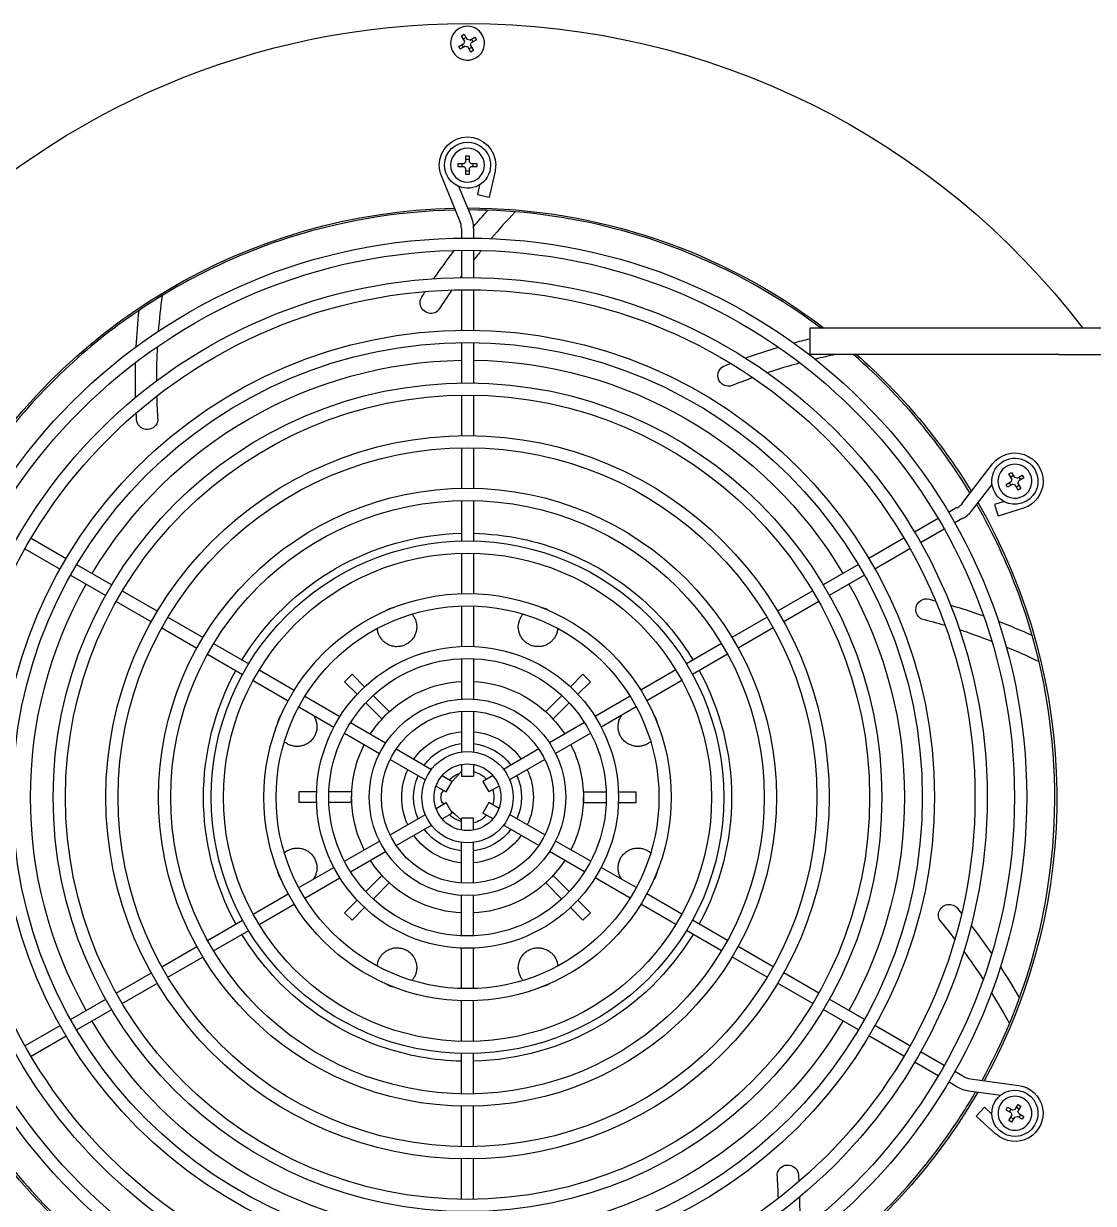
# Model space of a CAD drawing. Extents: x 0 to 216, y -5 to 280.
# Drawn here: x 108.84 to 119, y 202.46 to 213.66 of the extents above; entities that cross this region are included whole.
import ezdxf

# ---------------------------------------------------------------- set-up
doc = ezdxf.new("R2010")
doc.units = 0
doc.header["$LTSCALE"] = 10
doc.header["$MEASUREMENT"] = 0
doc.layers.add('CADdetails-9-EXTRAFINE', color=9, linetype='CONTINUOUS')

msp = doc.modelspace()

# ---------------------------------------------------------------- linework, layer by layer
at = {"layer": 'CADdetails-9-EXTRAFINE', "linetype": 'Continuous', "extrusion": (-1, 6.12323e-17, 0)}
for p, q in [((112.971, 213.442), (113.019, 213.47)), ((112.998, 213.542), (113.024, 213.557)), ((113.026, 213.494), (112.998, 213.542)), ((113.001, 213.459), (113.016, 213.433)), ((113.041, 213.527), (113.015, 213.512)), ((113.026, 213.494), (113.019, 213.47)), ((113.024, 213.557), (113.052, 213.509)), ((113.076, 213.502), (113.052, 213.509)), ((113.076, 213.502), (113.124, 213.53)), ((113.084, 213.452), (113.091, 213.476)), ((113.139, 213.504), (113.091, 213.476)), ((113.109, 213.487), (113.094, 213.513)), ((113.124, 213.53), (113.139, 213.504)), ((112.986, 213.416), (112.971, 213.442)), ((113.034, 213.444), (112.986, 213.416)), ((113.034, 213.444), (113.058, 213.437)), ((113.086, 213.389), (113.058, 213.437)), ((113.069, 213.419), (113.095, 213.434)), ((113.084, 213.452), (113.112, 213.404)), ((113.112, 213.404), (113.086, 213.389)), ((113.04, 212.348), (113.022, 212.33)), ((113.04, 212.348), (113.04, 212.403)), ((113.04, 212.403), (113.07, 212.403)), ((113.07, 212.368), (113.04, 212.368)), ((113.07, 212.403), (113.07, 212.348)), ((113.088, 212.33), (113.07, 212.348)), ((112.967, 212.3), (112.967, 212.33)), ((112.967, 212.33), (113.022, 212.33)), ((113.022, 212.3), (112.967, 212.3)), ((113.001, 212.33), (113.001, 212.3)), ((113.022, 212.3), (113.04, 212.282)), ((113.04, 212.227), (113.04, 212.282)), ((113.04, 212.262), (113.07, 212.262)), ((113.07, 212.227), (113.04, 212.227)), ((113.07, 212.282), (113.088, 212.3)), ((113.07, 212.282), (113.07, 212.227)), ((113.088, 212.33), (113.143, 212.33)), ((113.143, 212.3), (113.088, 212.3)), ((113.108, 212.3), (113.108, 212.33)), ((113.143, 212.33), (113.143, 212.3)), ((113.316, 212.258), (113.262, 212.01)), ((112.983, 211.786), (112.807, 212.213)), ((113.17, 212.129), (113.15, 212.035)), ((113.089, 211.83), (112.974, 212.112)), ((113.15, 212.035), (113.262, 212.01)), ((112.997, 211.713), (112.997, 211.622)), ((113.112, 211.713), (113.112, 211.622)), ((112.997, 211.507), (112.997, 211.247)), ((113.112, 211.507), (113.112, 211.247)), ((112.997, 211.132), (112.997, 210.747)), ((113.112, 211.132), (113.112, 210.747)), ((118.671, 210.767), (116.305, 210.767)), ((116.305, 210.767), (116.305, 210.517)), ((119.113, 210.767), (118.671, 210.767)), ((112.997, 210.632), (112.997, 210.247)), ((113.112, 210.632), (113.112, 210.247)), ((118.671, 210.517), (116.305, 210.517)), ((118.671, 210.517), (119.113, 210.517)), ((112.997, 210.132), (112.997, 209.747)), ((113.112, 210.132), (113.112, 209.747)), ((112.997, 209.632), (112.997, 209.247)), ((113.112, 209.632), (113.112, 209.247)), ((117.757, 209.113), (118.039, 209.479)), ((118.194, 209.384), (118.22, 209.399)), ((118.222, 209.336), (118.194, 209.384)), ((118.237, 209.369), (118.211, 209.354)), ((118.222, 209.336), (118.215, 209.312)), ((118.22, 209.399), (118.248, 209.351)), ((118.272, 209.344), (118.248, 209.351)), ((118.272, 209.344), (118.32, 209.372)), ((118.28, 209.294), (118.287, 209.318)), ((118.335, 209.346), (118.287, 209.318)), ((118.305, 209.329), (118.29, 209.355)), ((118.32, 209.372), (118.335, 209.346)), ((117.848, 209.043), (118.034, 209.284)), ((118.167, 209.284), (118.215, 209.312)), ((118.182, 209.258), (118.167, 209.284)), ((118.23, 209.286), (118.182, 209.258)), ((118.197, 209.301), (118.212, 209.275)), ((118.23, 209.286), (118.254, 209.279)), ((118.282, 209.231), (118.254, 209.279)), ((118.265, 209.261), (118.291, 209.276)), ((118.28, 209.294), (118.308, 209.246)), ((118.308, 209.246), (118.282, 209.231)), ((112.997, 209.132), (112.997, 208.747)), ((113.112, 209.132), (113.112, 208.747)), ((118.148, 209.122), (118.056, 209.093)), ((118.056, 209.093), (118.091, 208.983)), ((117.701, 209.064), (117.622, 209.018)), ((118.332, 209.06), (118.091, 208.983)), ((117.523, 208.961), (117.298, 208.831)), ((117.758, 208.964), (117.68, 208.919)), ((108.912, 208.773), (109.245, 208.581)), ((117.198, 208.773), (116.865, 208.581)), ((117.58, 208.861), (117.355, 208.731)), ((108.854, 208.674), (109.188, 208.481)), ((117.255, 208.674), (116.922, 208.481)), ((112.997, 208.632), (112.997, 208.247)), ((113.112, 208.632), (113.112, 208.247)), ((109.287, 208.424), (109.621, 208.231)), ((109.345, 208.523), (109.678, 208.331)), ((116.765, 208.523), (116.431, 208.331)), ((116.822, 208.424), (116.489, 208.231)), ((109.778, 208.273), (110.111, 208.081)), ((116.332, 208.273), (115.998, 208.081)), ((109.72, 208.174), (110.054, 207.981)), ((112.997, 208.132), (112.997, 207.746)), ((113.112, 208.132), (113.112, 207.746)), ((116.389, 208.174), (116.056, 207.981)), ((110.211, 208.023), (110.545, 207.831)), ((115.899, 208.023), (115.565, 207.831)), ((110.154, 207.924), (110.487, 207.731)), ((115.956, 207.924), (115.623, 207.731)), ((110.644, 207.773), (110.978, 207.581)), ((115.466, 207.773), (115.132, 207.581)), ((110.587, 207.674), (110.92, 207.481)), ((115.523, 207.674), (115.19, 207.481)), ((111.077, 207.523), (111.411, 207.331)), ((112.997, 207.631), (112.997, 207.246)), ((113.112, 207.631), (113.112, 207.246)), ((115.033, 207.523), (114.699, 207.331)), ((111.02, 207.424), (111.353, 207.231)), ((111.959, 207.482), (111.888, 207.411)), ((112.007, 207.292), (111.888, 207.411)), ((112.078, 207.363), (111.959, 207.482)), ((114.151, 207.482), (114.032, 207.363)), ((114.103, 207.292), (114.222, 207.411)), ((114.151, 207.482), (114.222, 207.411)), ((115.09, 207.424), (114.757, 207.231)), ((111.51, 207.273), (111.844, 207.081)), ((112.242, 207.058), (112.089, 207.211)), ((112.312, 207.128), (112.159, 207.281)), ((113.951, 207.281), (113.797, 207.128)), ((113.868, 207.058), (114.021, 207.211)), ((114.599, 207.273), (114.266, 207.081)), ((111.453, 207.174), (111.787, 206.981)), ((112.242, 207.058), (112.277, 207.093)), ((112.312, 207.128), (112.277, 207.093)), ((112.997, 207.131), (112.997, 206.744)), ((113.112, 207.131), (113.112, 206.744)), ((113.833, 207.093), (113.797, 207.128)), ((113.868, 207.058), (113.833, 207.093)), ((114.657, 207.174), (114.323, 206.981)), ((111.944, 207.023), (112.278, 206.83)), ((114.166, 207.023), (113.832, 206.83)), ((111.886, 206.923), (112.22, 206.731)), ((114.224, 206.923), (113.89, 206.731)), ((112.377, 206.773), (112.712, 206.579)), ((113.732, 206.773), (113.397, 206.579)), ((112.32, 206.673), (112.655, 206.48)), ((112.997, 206.627), (112.997, 206.515)), ((113.112, 206.627), (113.112, 206.515)), ((113.79, 206.673), (113.455, 206.48)), ((112.813, 206.521), (112.91, 206.465)), ((112.91, 206.465), (112.988, 206.551)), ((112.997, 206.515), (113.112, 206.515)), ((113.297, 206.521), (113.199, 206.465)), ((112.756, 206.421), (112.853, 206.365)), ((112.853, 206.365), (112.91, 206.465)), ((113.199, 206.465), (113.257, 206.365)), ((113.354, 206.421), (113.257, 206.365)), ((111.623, 206.365), (111.455, 206.365)), ((111.455, 206.365), (111.455, 206.265)), ((111.955, 206.365), (111.738, 206.365)), ((111.955, 206.365), (111.955, 206.315)), ((111.955, 206.265), (111.955, 206.315)), ((112.814, 206.36), (112.831, 206.378)), ((114.155, 206.365), (114.371, 206.365)), ((114.155, 206.365), (114.155, 206.315)), ((114.155, 206.265), (114.155, 206.315)), ((114.487, 206.365), (114.655, 206.365)), ((114.655, 206.265), (114.655, 206.365)), ((111.623, 206.265), (111.455, 206.265)), ((111.955, 206.265), (111.738, 206.265)), ((112.756, 206.209), (112.853, 206.265)), ((112.829, 206.251), (112.817, 206.262)), ((112.91, 206.165), (112.853, 206.265)), ((112.997, 206.097), (112.897, 206.188)), ((113.257, 206.265), (113.199, 206.165)), ((113.354, 206.209), (113.257, 206.265)), ((114.155, 206.265), (114.371, 206.265)), ((114.487, 206.265), (114.655, 206.265)), ((112.32, 205.957), (112.655, 206.151)), ((112.813, 206.109), (112.91, 206.165)), ((113.112, 206.115), (112.997, 206.115)), ((112.997, 206.003), (112.997, 206.115)), ((113.112, 206.003), (113.112, 206.115)), ((113.297, 206.109), (113.199, 206.165)), ((113.79, 205.957), (113.455, 206.151)), ((112.377, 205.858), (112.712, 206.051)), ((113.732, 205.858), (113.397, 206.051)), ((111.886, 205.707), (112.22, 205.899)), ((112.997, 205.5), (112.997, 205.886)), ((113.112, 205.5), (113.112, 205.886)), ((114.224, 205.707), (113.89, 205.899)), ((111.944, 205.607), (112.278, 205.8)), ((114.166, 205.607), (113.832, 205.8)), ((111.453, 205.457), (111.787, 205.649)), ((114.657, 205.457), (114.323, 205.649)), ((111.51, 205.357), (111.844, 205.55)), ((112.242, 205.573), (112.089, 205.419)), ((112.242, 205.573), (112.277, 205.537)), ((112.312, 205.502), (112.277, 205.537)), ((113.797, 205.502), (113.833, 205.537)), ((113.833, 205.537), (113.868, 205.573)), ((114.021, 205.419), (113.868, 205.573)), ((114.599, 205.357), (114.266, 205.55)), ((111.02, 205.206), (111.353, 205.399)), ((112.312, 205.502), (112.159, 205.349)), ((113.797, 205.502), (113.951, 205.349)), ((115.09, 205.206), (114.757, 205.399)), ((111.077, 205.107), (111.411, 205.299)), ((112.007, 205.338), (111.888, 205.219)), ((112.997, 204.999), (112.997, 205.384)), ((113.112, 204.999), (113.112, 205.384)), ((114.222, 205.219), (114.103, 205.338)), ((115.033, 205.107), (114.699, 205.299)), ((111.888, 205.219), (111.959, 205.148)), ((112.078, 205.267), (111.959, 205.148)), ((114.032, 205.267), (114.151, 205.148)), ((114.222, 205.219), (114.151, 205.148)), ((110.587, 204.956), (110.92, 205.149)), ((115.523, 204.956), (115.19, 205.149)), ((110.644, 204.857), (110.978, 205.049)), ((115.466, 204.857), (115.132, 205.049)), ((110.154, 204.706), (110.487, 204.899)), ((112.997, 204.498), (112.997, 204.884)), ((113.112, 204.498), (113.112, 204.884)), ((115.956, 204.706), (115.623, 204.899)), ((110.211, 204.607), (110.545, 204.799)), ((115.899, 204.607), (115.565, 204.799)), ((109.72, 204.456), (110.054, 204.649)), ((116.389, 204.456), (116.056, 204.649)), ((109.778, 204.357), (110.111, 204.549)), ((116.332, 204.357), (115.998, 204.549)), ((109.287, 204.206), (109.621, 204.399)), ((116.822, 204.206), (116.489, 204.399)), ((109.345, 204.107), (109.678, 204.299)), ((112.997, 203.998), (112.997, 204.383)), ((113.112, 203.998), (113.112, 204.383)), ((116.765, 204.107), (116.431, 204.299)), ((108.854, 203.956), (109.188, 204.149)), ((117.255, 203.956), (116.922, 204.149)), ((108.912, 203.857), (109.245, 204.049)), ((117.198, 203.857), (116.865, 204.049)), ((112.997, 203.498), (112.997, 203.883)), ((113.112, 203.498), (113.112, 203.883)), ((117.58, 203.769), (117.355, 203.899)), ((117.523, 203.669), (117.298, 203.799)), ((117.701, 203.566), (117.622, 203.612)), ((117.758, 203.666), (117.68, 203.711)), ((117.829, 203.642), (118.287, 203.58)), ((117.814, 203.528), (118.116, 203.487)), ((112.997, 202.998), (112.997, 203.383)), ((113.112, 202.998), (113.112, 203.383)), ((118.254, 203.351), (118.282, 203.399)), ((118.308, 203.384), (118.28, 203.336)), ((118.282, 203.399), (118.308, 203.384)), ((117.961, 203.373), (117.883, 203.288)), ((118.071, 203.117), (117.883, 203.288)), ((118.032, 203.308), (117.961, 203.373)), ((118.167, 203.346), (118.182, 203.372)), ((118.215, 203.318), (118.167, 203.346)), ((118.182, 203.372), (118.23, 203.344)), ((118.194, 203.246), (118.222, 203.294)), ((118.212, 203.355), (118.197, 203.329)), ((118.211, 203.276), (118.237, 203.261)), ((118.215, 203.318), (118.222, 203.294)), ((118.248, 203.279), (118.22, 203.231)), ((118.254, 203.351), (118.23, 203.344)), ((118.248, 203.279), (118.272, 203.286)), ((118.291, 203.354), (118.265, 203.369)), ((118.32, 203.258), (118.272, 203.286)), ((118.287, 203.312), (118.28, 203.336)), ((118.287, 203.312), (118.335, 203.284)), ((118.29, 203.275), (118.305, 203.301)), ((118.335, 203.284), (118.32, 203.258)), ((118.22, 203.231), (118.194, 203.246)), ((112.997, 202.498), (112.997, 202.883)), ((113.112, 202.498), (113.112, 202.883))]:
    msp.add_line(p, q, dxfattribs=at)
at = {"layer": 'CADdetails-9-EXTRAFINE', "linetype": 'Continuous', "extrusion": (0, 0, -1)}
for centre, radius, start, end in [((-113.055, 206.315), 7.344, 270, 90), ((-113.055, 206.315), 7.344, 90, 142.6812), ((-113.055, 212.315), 0.268, 0, 180), ((-113.055, 212.315), 0.219, 271.399, 91.399), ((-113.055, 212.315), 0.219, 91.399, 271.399), ((-113.055, 212.315), 0.268, 337.6746, 360), ((-113.055, 212.315), 0.267, 180, 192.2858), ((-113.055, 206.315), 5.594, 30.0202, 88.7523), ((-113.055, 206.315), 5.594, 90.0202, 127.2583), ((-117.764, 207.799), 6.091, 40.1974, 42.163), ((-113.055, 206.315), 5.308, 0, 180), ((-113.055, 206.315), 5.192, 0, 180), ((-117.764, 207.799), 6.091, 34.3735, 37.4968), ((-113.055, 206.315), 4.933, 0, 180), ((-113.055, 206.315), 4.817, 0, 180), ((-117.764, 207.799), 6.091, 32.2227, 33.0023), ((-112.707, 211.01), 0.102, 0, 21.0632), ((-112.707, 211.01), 0.102, 223.3822, 0), ((-115.993, 210.283), 6.091, 2.8897, 6.1618), ((-113.055, 206.315), 4.433, 0, 180), ((-117.737, 204.747), 6.091, 74.8897, 76.4029), ((-113.055, 206.315), 4.317, 0, 180), ((-117.737, 204.747), 6.091, 70.3735, 73.4968), ((-113.055, 206.315), 4.148, 30.7942, 89.2058), ((-115.993, 210.283), 6.091, 0, 1.4968), ((-113.055, 206.315), 7.344, 145.0957, 270), ((-113.055, 206.315), 4.149, 90.7942, 149.2058), ((-113.055, 206.315), 5.594, 131.3037, 148.7523), ((-115.533, 210.318), 0.102, 0, 57.0632), ((-117.737, 204.747), 6.091, 68.2227, 69.0023), ((-113.055, 206.315), 3.933, 0, 180), ((-115.993, 210.283), 6.091, 358.3735, 360), ((-115.533, 210.318), 0.102, 259.3822, 360), ((-113.055, 206.315), 3.817, 0, 180), ((-115.993, 210.283), 6.091, 356.2227, 357.0023), ((-110.014, 209.908), 0.102, 187.3822, 345.0632), ((-113.055, 206.315), 3.433, 0, 180), ((-113.055, 206.315), 3.317, 0, 180), ((-118.251, 209.315), 0.219, 331.399, 151.399), ((-118.251, 209.315), 0.268, 37.6746, 252.2858), ((-118.251, 209.315), 0.219, 151.399, 331.399), ((-113.055, 206.315), 2.933, 0, 180), ((-113.055, 206.315), 2.817, 0, 180), ((-113.055, 206.315), 5.594, 150.0202, 208.7523), ((-113.055, 206.315), 2.506, 31.3148, 88.6852), ((-113.055, 206.315), 2.506, 91.3148, 132.6842), ((-113.055, 206.315), 2.433, 0, 180), ((-113.055, 206.315), 2.317, 0, 180), ((-113.055, 206.315), 4.148, 330.7942, 29.2058), ((-113.055, 206.315), 4.148, 150.7942, 209.2058), ((-113.055, 206.315), 1.933, 0, 180), ((-117.412, 208.097), 0.102, 0, 93.0632), ((-115.921, 202.295), 6.091, 104.2227, 105.0023), ((-113.055, 206.315), 1.817, 0, 180), ((-113.055, 206.315), 2.506, 132.6842, 148.6852), ((-117.412, 208.097), 0.102, 295.3822, 360), ((-115.921, 202.295), 6.091, 106.3735, 109.4968), ((-115.921, 202.295), 6.091, 110.8897, 114.1606), ((-113.055, 206.315), 1.433, 0, 180), ((-113.055, 206.315), 1.317, 0, 180), ((-113.055, 206.315), 2.506, 331.3148, 28.6852), ((-113.055, 206.315), 1.1, 45, 87.0036), ((-113.055, 206.315), 1.1, 92.9964, 135), ((-113.055, 206.315), 2.506, 151.3148, 208.6852), ((-113.055, 206.315), 0.933, 0, 180), ((-113.055, 206.315), 1.1, 32.9964, 45), ((-113.055, 206.315), 0.817, 0, 180), ((-113.055, 206.315), 1.1, 135, 147.0036), ((-113.055, 206.315), 0.625, 35.2787, 84.7213), ((-113.055, 206.315), 0.625, 95.2787, 144.7213), ((-113.055, 206.315), 1.1, 360, 27.0036), ((-113.055, 206.315), 0.433, 0, 180), ((-113.055, 206.315), 0.512, 36.4506, 83.5494), ((-113.055, 206.315), 0.512, 96.4506, 143.5494), ((-113.055, 206.315), 1.1, 152.9964, 180), ((-113.055, 206.315), 0.317, 0, 180), ((-113.055, 206.315), 0.625, 335.2787, 24.7213), ((-113.055, 206.315), 0.512, 336.4506, 23.5494), ((-113.011, 206.531), 0.03, 42.3937, 63.8701), ((-113.055, 206.315), 0.25, 103.2971, 136.7029), ((-113.055, 206.315), 0.512, 156.4506, 203.5494), ((-113.055, 206.315), 0.625, 155.2787, 204.7213), ((-113.055, 206.315), 5.308, 180, 0), ((-113.055, 206.315), 5.192, 180, 0), ((-113.055, 206.315), 4.933, 180, 0), ((-113.055, 206.315), 4.817, 180, 0), ((-113.055, 206.315), 4.433, 180, 0), ((-113.055, 206.315), 4.317, 180, 0), ((-113.055, 206.315), 3.933, 180, 0), ((-113.055, 206.315), 3.817, 180, 0), ((-113.055, 206.315), 3.433, 180, 0), ((-113.055, 206.315), 3.317, 180, 0), ((-113.055, 206.315), 2.933, 180, 0), ((-113.055, 206.315), 2.817, 180, 0), ((-113.055, 206.315), 2.433, 180, 0), ((-113.055, 206.315), 2.317, 180, 0), ((-113.055, 206.315), 1.933, 180, 0), ((-113.055, 206.315), 1.817, 180, 0), ((-113.055, 206.315), 1.433, 180, 0), ((-113.055, 206.315), 1.317, 180, 0), ((-113.055, 206.315), 1.1, 332.9964, 360), ((-113.055, 206.315), 0.933, 180, 0), ((-113.055, 206.315), 0.817, 180, 0), ((-113.055, 206.315), 0.433, 180, 0), ((-113.055, 206.315), 0.317, 180, 0), ((-113.055, 206.315), 0.25, 351.7943, 6.4009), ((-112.836, 206.34), 0.03, 6.4009, 42.3937), ((-113.055, 206.315), 0.25, 163.2971, 196.7029), ((-113.055, 206.315), 1.1, 180, 207.0036), ((-112.837, 206.284), 0.03, 312.3937, 351.7943), ((-113.055, 206.315), 0.201, 307.3179, 317.4696), ((-113.055, 206.315), 0.25, 223.2971, 256.7029), ((-113.055, 206.315), 0.625, 275.2787, 324.7213), ((-113.055, 206.315), 0.512, 276.4506, 323.5494), ((-113.055, 206.315), 0.512, 216.4506, 263.5494), ((-113.055, 206.315), 0.625, 215.2787, 264.7213), ((-113.055, 206.315), 1.1, 315, 327.0036), ((-113.055, 206.315), 1.1, 212.9964, 225), ((-113.055, 206.315), 1.1, 272.9964, 315), ((-113.055, 206.315), 1.1, 225, 267.0036), ((-117.627, 205.196), 0.102, 0, 129.0632), ((-117.627, 205.196), 0.102, 331.3822, 0), ((-113.011, 201.378), 6.091, 140.2227, 141.0023), ((-113.011, 201.378), 6.091, 142.3735, 145.4968), ((-113.055, 206.315), 2.506, 289.1117, 328.6852), ((-113.055, 206.315), 2.506, 211.3148, 268.6852), ((-113.011, 201.378), 6.091, 146.8897, 150.1612), ((-113.055, 206.315), 4.149, 270.7942, 329.2058), ((-113.055, 206.315), 4.149, 210.7942, 269.2058), ((-113.055, 206.315), 2.506, 271.3148, 289.1117), ((-113.055, 206.315), 5.594, 210.0202, 268.7523), ((-118.251, 203.315), 0.219, 31.399, 211.399), ((-118.251, 203.315), 0.267, 97.6746, 312.2858), ((-113.055, 206.315), 5.594, 270.0202, 328.7523), ((-118.251, 203.315), 0.219, 211.399, 31.399), ((-116.096, 202.722), 0.102, 7.3822, 165.0632), ((-110.117, 202.347), 6.091, 176.2227, 177.0023), ((-110.117, 202.347), 6.091, 178.3735, 181.4968)]:
    msp.add_arc(centre, radius, start, end, dxfattribs=at)
at = {"layer": 'CADdetails-9-EXTRAFINE', "linetype": 'Continuous'}
for centre, radius, start, end in [((113.055, 213.473), 0.161, 30, 210), ((113.055, 213.473), 0.161, 210, 30), ((113.055, 212.315), 0.161, 90, 270), ((113.055, 212.315), 0.161, 270, 90), ((112.805, 211.713), 0.192, 0, 22.3254), ((112.805, 211.713), 0.308, 0, 22.3254), ((117.764, 207.799), 5.891, 136.2548, 139.5828), ((117.764, 207.799), 5.891, 140.9979, 142.1558), ((117.764, 207.799), 5.891, 144.0183, 144.1675), ((117.764, 207.799), 5.891, 145.5573, 147.7773), ((115.993, 210.283), 5.891, 172.2572, 175.5828), ((115.993, 210.283), 5.891, 176.9979, 180), ((117.737, 204.747), 5.891, 104.9979, 108.1675), ((117.737, 204.747), 5.891, 101.6189, 103.5828), ((115.993, 210.283), 5.891, 180, 180.1675), ((117.737, 204.747), 5.891, 109.5573, 111.7773), ((115.993, 210.283), 5.891, 181.5573, 183.7773), ((118.251, 209.315), 0.161, 30, 210), ((118.251, 209.315), 0.161, 210, 30), ((117.605, 209.23), 0.193, 300, 322.3254), ((117.605, 209.23), 0.308, 300, 322.3254), ((115.921, 202.295), 5.891, 73.5573, 75.7773), ((115.921, 202.295), 5.891, 68.9979, 72.1675), ((115.921, 202.295), 5.891, 64.2581, 67.5828), ((113.055, 206.315), 0.236, 109.313, 135.9117), ((113.055, 206.315), 0.236, 164.0883, 165.8995), ((113.055, 206.315), 0.236, 195.4572, 195.9117), ((113.055, 206.315), 0.236, 224.0883, 255.9117), ((113.011, 201.378), 5.891, 37.5573, 39.7773), ((113.011, 201.378), 5.891, 32.9979, 36.1675), ((113.011, 201.378), 5.891, 28.2577, 31.5828), ((117.855, 203.833), 0.193, 240, 262.3254), ((117.855, 203.833), 0.308, 240, 262.3254), ((118.251, 203.315), 0.161, 150, 330), ((118.251, 203.315), 0.161, 330, 150), ((110.117, 202.347), 5.891, 1.5573, 3.7773)]:
    msp.add_arc(centre, radius, start, end, dxfattribs=at)
for points, knots in [([(116.411, 210.767), (116.307, 210.845), (116.201, 210.92), (115.595, 211.313), (115.04, 211.559), (114.011, 211.828), (113.536, 211.89), (113.064, 211.89)], [13.854118, 13.854118, 13.854118, 13.854118, 14.242211, 14.242211, 16.018703, 16.018703, 17.433038, 17.433038, 17.433038, 17.433038]), ([(112.941, 211.889), (112.375, 211.877), (111.806, 211.778), (110.71, 211.408), (110.174, 211.125), (109.228, 210.412), (108.807, 209.974), (108.386, 209.366), (108.306, 209.24), (108.232, 209.111)], [0.114199, 0.114199, 0.114199, 0.114199, 1.807854, 1.807854, 3.58322, 3.58322, 5.359752, 5.359752, 5.804396, 5.804396, 5.804396, 5.804396]), ([(117.825, 209.201), (117.699, 209.409), (117.56, 209.609), (117.202, 210.056), (116.97, 210.298), (116.718, 210.517)], [11.740151, 11.740151, 11.740151, 11.740151, 12.465719, 12.465719, 13.459618, 13.459618, 13.459618, 13.459618]), ([(117.939, 203.627), (118.134, 203.982), (118.291, 204.359), (118.572, 205.314), (118.647, 205.917), (118.606, 207.1), (118.489, 207.696), (118.176, 208.541), (118.043, 208.824), (117.888, 209.094)], [5.927574, 5.927574, 5.927574, 5.927574, 7.136243, 7.136243, 8.912735, 8.912735, 10.689227, 10.689227, 11.617064, 11.617064, 11.617064, 11.617064]), ([(112.274, 208.083), (112.277, 208.085), (112.279, 208.087), (112.293, 208.096), (112.305, 208.102), (112.323, 208.109), (112.33, 208.111), (112.343, 208.115), (112.349, 208.116), (112.356, 208.117), (112.357, 208.117), (112.357, 208.117)], [0.01294706, 0.01294706, 0.01294706, 0.01294706, 0.01320837, 0.01320837, 0.014207238, 0.014207238, 0.014706673, 0.014706673, 0.015206107, 0.015206107, 0.015257603, 0.015257603, 0.015257603, 0.015257603]), ([(113.752, 208.117), (113.753, 208.117), (113.753, 208.117), (113.767, 208.115), (113.779, 208.112), (113.804, 208.102), (113.816, 208.096), (113.83, 208.087), (113.833, 208.085), (113.836, 208.083)], [0.012946612, 0.012946612, 0.012946612, 0.012946612, 0.012974232, 0.012974232, 0.013973453, 0.013973453, 0.014972673, 0.014972673, 0.015257278, 0.015257278, 0.015257278, 0.015257278]), ([(112.527, 208.054), (112.534, 208.047), (112.539, 208.039), (112.551, 208.021), (112.556, 208.011), (112.564, 207.989), (112.567, 207.978), (112.572, 207.955), (112.573, 207.944), (112.573, 207.932)], [0.020365022, 0.020365022, 0.020365022, 0.020365022, 0.02119932, 0.02119932, 0.022198189, 0.022198189, 0.023197058, 0.023197058, 0.024195927, 0.024195927, 0.024195927, 0.024195927]), ([(113.537, 207.932), (113.537, 207.944), (113.538, 207.955), (113.543, 207.978), (113.546, 207.989), (113.554, 208.011), (113.559, 208.021), (113.571, 208.039), (113.576, 208.047), (113.583, 208.054)], [0.003981246, 0.003981246, 0.003981246, 0.003981246, 0.004980467, 0.004980467, 0.005979688, 0.005979688, 0.006978908, 0.006978908, 0.007815589, 0.007815589, 0.007815589, 0.007815589]), ([(112.573, 207.932), (112.573, 207.92), (112.572, 207.908), (112.567, 207.885), (112.564, 207.873), (112.555, 207.851), (112.549, 207.839), (112.535, 207.818), (112.527, 207.808), (112.513, 207.795), (112.509, 207.79), (112.498, 207.782), (112.493, 207.778), (112.477, 207.768), (112.465, 207.762), (112.446, 207.754), (112.44, 207.752), (112.427, 207.749), (112.421, 207.748), (112.408, 207.746), (112.402, 207.745), (112.389, 207.744), (112.382, 207.744), (112.363, 207.745), (112.35, 207.747), (112.326, 207.753), (112.315, 207.758), (112.293, 207.768), (112.282, 207.775), (112.263, 207.789), (112.254, 207.797), (112.239, 207.814), (112.232, 207.824), (112.22, 207.843), (112.214, 207.854), (112.206, 207.875), (112.203, 207.886), (112.2, 207.904), (112.199, 207.911), (112.198, 207.918)], [0.02419593, 0.02419593, 0.02419593, 0.02419593, 0.02519214, 0.02519214, 0.02618836, 0.02618836, 0.02718458, 0.02718458, 0.02818079, 0.02818079, 0.0286789, 0.0286789, 0.02917701, 0.02917701, 0.03017323, 0.03017323, 0.03067134, 0.03067134, 0.03116944, 0.03116944, 0.03166755, 0.03166755, 0.03216566, 0.03216566, 0.03316188, 0.03316188, 0.0341581, 0.0341581, 0.03515431, 0.03515431, 0.03615053, 0.03615053, 0.03714675, 0.03714675, 0.03814296, 0.03814296, 0.03913918, 0.03913918, 0.03973692, 0.03973692, 0.03973692, 0.03973692]), ([(113.912, 207.918), (113.911, 207.911), (113.91, 207.904), (113.907, 207.886), (113.904, 207.875), (113.895, 207.853), (113.89, 207.843), (113.878, 207.823), (113.871, 207.814), (113.855, 207.797), (113.847, 207.789), (113.827, 207.775), (113.817, 207.768), (113.795, 207.758), (113.784, 207.753), (113.766, 207.749), (113.759, 207.747), (113.747, 207.746), (113.74, 207.745), (113.721, 207.744), (113.708, 207.745), (113.682, 207.749), (113.67, 207.752), (113.645, 207.761), (113.633, 207.768), (113.611, 207.782), (113.601, 207.79), (113.583, 207.808), (113.575, 207.818), (113.561, 207.839), (113.555, 207.85), (113.546, 207.873), (113.543, 207.885), (113.538, 207.908), (113.537, 207.92), (113.537, 207.932)], [0.02036518, 0.02036518, 0.02036518, 0.02036518, 0.02096464, 0.02096464, 0.02196051, 0.02196051, 0.02295637, 0.02295637, 0.02395224, 0.02395224, 0.0249481, 0.0249481, 0.02594397, 0.02594397, 0.02693983, 0.02693983, 0.02743776, 0.02743776, 0.0279357, 0.0279357, 0.02893156, 0.02893156, 0.02992743, 0.02992743, 0.03092329, 0.03092329, 0.03191916, 0.03191916, 0.03291502, 0.03291502, 0.03391089, 0.03391089, 0.03490675, 0.03490675, 0.03590262, 0.03590262, 0.03590262, 0.03590262]), ([(111.253, 207.013), (111.253, 207.016), (111.254, 207.02), (111.257, 207.036), (111.261, 207.049), (111.269, 207.067), (111.272, 207.073), (111.279, 207.084), (111.283, 207.09), (111.287, 207.095), (111.287, 207.096), (111.287, 207.096)], [0.01294708, 0.01294708, 0.01294708, 0.01294708, 0.013226399, 0.013226399, 0.014223518, 0.014223518, 0.014722078, 0.014722078, 0.015220637, 0.015220637, 0.015257601, 0.015257601, 0.015257601, 0.015257601]), ([(111.59, 207.094), (111.591, 207.093), (111.592, 207.091), (111.6, 207.08), (111.606, 207.069), (111.615, 207.047), (111.619, 207.035), (111.624, 207.01), (111.626, 206.998), (111.626, 206.985)], [0.02504878, 0.02504878, 0.02504878, 0.02504878, 0.025191829, 0.025191829, 0.026188948, 0.026188948, 0.027186067, 0.027186067, 0.028183186, 0.028183186, 0.028183186, 0.028183186]), ([(114.484, 206.985), (114.484, 206.998), (114.486, 207.01), (114.491, 207.035), (114.494, 207.047), (114.504, 207.07), (114.51, 207.08), (114.518, 207.092), (114.519, 207.093), (114.519, 207.094)], [0, 0, 0, 0, 0.00099823, 0.00099823, 0.001996461, 0.001996461, 0.002994691, 0.002994691, 0.003130844, 0.003130844, 0.003130844, 0.003130844]), ([(114.823, 207.096), (114.823, 207.096), (114.823, 207.096), (114.831, 207.085), (114.838, 207.073), (114.848, 207.049), (114.852, 207.036), (114.856, 207.02), (114.857, 207.016), (114.857, 207.013)], [0.012946607, 0.012946607, 0.012946607, 0.012946607, 0.012976995, 0.012976995, 0.013975225, 0.013975225, 0.014973455, 0.014973455, 0.015257281, 0.015257281, 0.015257281, 0.015257281]), ([(111.626, 206.985), (111.626, 206.978), (111.625, 206.972), (111.624, 206.959), (111.623, 206.952), (111.619, 206.933), (111.615, 206.921), (111.607, 206.902), (111.604, 206.896), (111.597, 206.885), (111.593, 206.88), (111.586, 206.869), (111.582, 206.864), (111.573, 206.854), (111.568, 206.85), (111.554, 206.837), (111.544, 206.829), (111.522, 206.817), (111.511, 206.811), (111.488, 206.804), (111.476, 206.801), (111.452, 206.797), (111.441, 206.797), (111.417, 206.798), (111.406, 206.8), (111.383, 206.805), (111.372, 206.809), (111.351, 206.818), (111.341, 206.824), (111.326, 206.834), (111.321, 206.838), (111.316, 206.843)], [0.02818319, 0.02818319, 0.02818319, 0.02818319, 0.02868217, 0.02868217, 0.02918115, 0.02918115, 0.03017912, 0.03017912, 0.0306781, 0.0306781, 0.03117709, 0.03117709, 0.03167607, 0.03167607, 0.03217505, 0.03217505, 0.03317302, 0.03317302, 0.03417099, 0.03417099, 0.03516895, 0.03516895, 0.03616692, 0.03616692, 0.03716488, 0.03716488, 0.03816285, 0.03816285, 0.03916082, 0.03916082, 0.03973692, 0.03973692, 0.03973692, 0.03973692]), ([(114.794, 206.843), (114.789, 206.838), (114.783, 206.834), (114.768, 206.824), (114.758, 206.818), (114.737, 206.809), (114.726, 206.805), (114.704, 206.8), (114.692, 206.798), (114.669, 206.797), (114.657, 206.797), (114.633, 206.801), (114.622, 206.804), (114.599, 206.812), (114.588, 206.817), (114.571, 206.826), (114.566, 206.83), (114.556, 206.837), (114.551, 206.841), (114.537, 206.854), (114.528, 206.864), (114.512, 206.885), (114.506, 206.896), (114.495, 206.92), (114.491, 206.933), (114.486, 206.959), (114.484, 206.972), (114.484, 206.985)], [0.02036518, 0.02036518, 0.02036518, 0.02036518, 0.02095596, 0.02095596, 0.02195282, 0.02195282, 0.02294967, 0.02294967, 0.02394653, 0.02394653, 0.02494338, 0.02494338, 0.02594024, 0.02594024, 0.02693709, 0.02693709, 0.02743552, 0.02743552, 0.02793395, 0.02793395, 0.02893081, 0.02893081, 0.02992766, 0.02992766, 0.03092452, 0.03092452, 0.03192137, 0.03192137, 0.03192137, 0.03192137]), ([(111.316, 205.787), (111.321, 205.792), (111.326, 205.796), (111.342, 205.807), (111.352, 205.812), (111.373, 205.821), (111.384, 205.825), (111.406, 205.83), (111.418, 205.832), (111.441, 205.833), (111.453, 205.833), (111.476, 205.829), (111.488, 205.826), (111.511, 205.818), (111.522, 205.813), (111.539, 205.804), (111.544, 205.8), (111.554, 205.793), (111.559, 205.789), (111.573, 205.776), (111.582, 205.766), (111.597, 205.745), (111.604, 205.734), (111.615, 205.71), (111.619, 205.697), (111.624, 205.671), (111.626, 205.658), (111.626, 205.645)], [0.02036518, 0.02036518, 0.02036518, 0.02036518, 0.02095596, 0.02095596, 0.02195282, 0.02195282, 0.02294967, 0.02294967, 0.02394653, 0.02394653, 0.02494338, 0.02494338, 0.02594024, 0.02594024, 0.02693709, 0.02693709, 0.02743552, 0.02743552, 0.02793395, 0.02793395, 0.02893081, 0.02893081, 0.02992766, 0.02992766, 0.03092452, 0.03092452, 0.03192137, 0.03192137, 0.03192137, 0.03192137]), ([(114.484, 205.645), (114.484, 205.652), (114.485, 205.658), (114.486, 205.671), (114.487, 205.678), (114.491, 205.697), (114.495, 205.71), (114.503, 205.728), (114.506, 205.734), (114.513, 205.745), (114.516, 205.751), (114.524, 205.761), (114.528, 205.766), (114.537, 205.776), (114.542, 205.78), (114.556, 205.793), (114.566, 205.801), (114.588, 205.813), (114.599, 205.819), (114.622, 205.827), (114.634, 205.829), (114.658, 205.833), (114.669, 205.833), (114.693, 205.832), (114.704, 205.83), (114.727, 205.825), (114.738, 205.821), (114.759, 205.812), (114.769, 205.806), (114.784, 205.796), (114.789, 205.792), (114.794, 205.787)], [0.02818319, 0.02818319, 0.02818319, 0.02818319, 0.02868217, 0.02868217, 0.02918115, 0.02918115, 0.03017912, 0.03017912, 0.0306781, 0.0306781, 0.03117709, 0.03117709, 0.03167607, 0.03167607, 0.03217505, 0.03217505, 0.03317302, 0.03317302, 0.03417099, 0.03417099, 0.03516895, 0.03516895, 0.03616692, 0.03616692, 0.03716488, 0.03716488, 0.03816285, 0.03816285, 0.03916082, 0.03916082, 0.03973692, 0.03973692, 0.03973692, 0.03973692]), ([(111.626, 205.645), (111.626, 205.632), (111.624, 205.62), (111.619, 205.595), (111.615, 205.583), (111.606, 205.56), (111.6, 205.55), (111.592, 205.539), (111.591, 205.537), (111.59, 205.536)], [0, 0, 0, 0, 0.00099823, 0.00099823, 0.001996461, 0.001996461, 0.002994691, 0.002994691, 0.003130844, 0.003130844, 0.003130844, 0.003130844]), ([(114.519, 205.536), (114.518, 205.537), (114.517, 205.539), (114.51, 205.55), (114.504, 205.561), (114.494, 205.583), (114.491, 205.595), (114.486, 205.62), (114.484, 205.633), (114.484, 205.645)], [0.02504878, 0.02504878, 0.02504878, 0.02504878, 0.025191829, 0.025191829, 0.026188948, 0.026188948, 0.027186067, 0.027186067, 0.028183186, 0.028183186, 0.028183186, 0.028183186]), ([(111.287, 205.534), (111.287, 205.534), (111.287, 205.535), (111.279, 205.546), (111.272, 205.557), (111.262, 205.581), (111.257, 205.594), (111.254, 205.61), (111.253, 205.614), (111.253, 205.617)], [0.012946607, 0.012946607, 0.012946607, 0.012946607, 0.012976995, 0.012976995, 0.013975225, 0.013975225, 0.014973455, 0.014973455, 0.015257281, 0.015257281, 0.015257281, 0.015257281]), ([(114.857, 205.617), (114.857, 205.614), (114.856, 205.61), (114.852, 205.594), (114.848, 205.581), (114.84, 205.563), (114.837, 205.557), (114.831, 205.546), (114.827, 205.54), (114.823, 205.535), (114.823, 205.534), (114.823, 205.534)], [0.01294708, 0.01294708, 0.01294708, 0.01294708, 0.013226399, 0.013226399, 0.014223518, 0.014223518, 0.014722078, 0.014722078, 0.015220637, 0.015220637, 0.015257601, 0.015257601, 0.015257601, 0.015257601]), ([(112.198, 204.712), (112.199, 204.719), (112.2, 204.726), (112.203, 204.744), (112.206, 204.755), (112.215, 204.777), (112.22, 204.787), (112.232, 204.807), (112.239, 204.816), (112.255, 204.833), (112.263, 204.841), (112.282, 204.856), (112.293, 204.862), (112.315, 204.872), (112.326, 204.877), (112.344, 204.881), (112.351, 204.883), (112.363, 204.885), (112.369, 204.885), (112.388, 204.886), (112.401, 204.886), (112.427, 204.881), (112.44, 204.878), (112.465, 204.869), (112.477, 204.863), (112.498, 204.848), (112.509, 204.84), (112.527, 204.822), (112.535, 204.812), (112.549, 204.791), (112.555, 204.78), (112.564, 204.757), (112.567, 204.745), (112.572, 204.722), (112.573, 204.71), (112.573, 204.698)], [0.02036518, 0.02036518, 0.02036518, 0.02036518, 0.02096464, 0.02096464, 0.02196051, 0.02196051, 0.02295637, 0.02295637, 0.02395224, 0.02395224, 0.0249481, 0.0249481, 0.02594397, 0.02594397, 0.02693983, 0.02693983, 0.02743776, 0.02743776, 0.0279357, 0.0279357, 0.02893156, 0.02893156, 0.02992743, 0.02992743, 0.03092329, 0.03092329, 0.03191916, 0.03191916, 0.03291502, 0.03291502, 0.03391089, 0.03391089, 0.03490675, 0.03490675, 0.03590262, 0.03590262, 0.03590262, 0.03590262]), ([(113.537, 204.698), (113.537, 204.71), (113.538, 204.722), (113.543, 204.745), (113.546, 204.757), (113.555, 204.78), (113.561, 204.791), (113.575, 204.812), (113.583, 204.822), (113.596, 204.835), (113.601, 204.84), (113.611, 204.848), (113.617, 204.852), (113.633, 204.863), (113.645, 204.869), (113.663, 204.876), (113.67, 204.878), (113.683, 204.881), (113.689, 204.882), (113.702, 204.884), (113.708, 204.885), (113.721, 204.886), (113.728, 204.886), (113.747, 204.885), (113.759, 204.883), (113.784, 204.877), (113.795, 204.872), (113.817, 204.862), (113.827, 204.856), (113.847, 204.841), (113.855, 204.833), (113.871, 204.816), (113.878, 204.807), (113.89, 204.787), (113.895, 204.777), (113.904, 204.755), (113.907, 204.744), (113.91, 204.726), (113.911, 204.719), (113.912, 204.712)], [0.02419593, 0.02419593, 0.02419593, 0.02419593, 0.02519214, 0.02519214, 0.02618836, 0.02618836, 0.02718458, 0.02718458, 0.02818079, 0.02818079, 0.0286789, 0.0286789, 0.02917701, 0.02917701, 0.03017323, 0.03017323, 0.03067134, 0.03067134, 0.03116944, 0.03116944, 0.03166755, 0.03166755, 0.03216566, 0.03216566, 0.03316188, 0.03316188, 0.0341581, 0.0341581, 0.03515431, 0.03515431, 0.03615053, 0.03615053, 0.03714675, 0.03714675, 0.03814296, 0.03814296, 0.03913918, 0.03913918, 0.03973692, 0.03973692, 0.03973692, 0.03973692]), ([(112.573, 204.698), (112.573, 204.687), (112.572, 204.675), (112.567, 204.652), (112.564, 204.641), (112.556, 204.619), (112.551, 204.609), (112.539, 204.591), (112.534, 204.583), (112.527, 204.576)], [0.003981246, 0.003981246, 0.003981246, 0.003981246, 0.004980467, 0.004980467, 0.005979688, 0.005979688, 0.006978908, 0.006978908, 0.007815589, 0.007815589, 0.007815589, 0.007815589]), ([(113.583, 204.576), (113.576, 204.583), (113.57, 204.591), (113.559, 204.609), (113.554, 204.619), (113.546, 204.641), (113.543, 204.652), (113.538, 204.675), (113.537, 204.687), (113.537, 204.698)], [0.020365022, 0.020365022, 0.020365022, 0.020365022, 0.02119932, 0.02119932, 0.022198189, 0.022198189, 0.023197058, 0.023197058, 0.024195927, 0.024195927, 0.024195927, 0.024195927]), ([(112.357, 204.513), (112.357, 204.513), (112.357, 204.513), (112.343, 204.515), (112.331, 204.518), (112.306, 204.528), (112.294, 204.534), (112.28, 204.543), (112.277, 204.545), (112.274, 204.547)], [0.012946612, 0.012946612, 0.012946612, 0.012946612, 0.012974232, 0.012974232, 0.013973453, 0.013973453, 0.014972673, 0.014972673, 0.015257278, 0.015257278, 0.015257278, 0.015257278]), ([(113.836, 204.547), (113.833, 204.545), (113.83, 204.543), (113.817, 204.534), (113.805, 204.528), (113.786, 204.521), (113.78, 204.519), (113.767, 204.516), (113.761, 204.514), (113.754, 204.513), (113.753, 204.513), (113.752, 204.513)], [0.01294706, 0.01294706, 0.01294706, 0.01294706, 0.01320837, 0.01320837, 0.014207238, 0.014207238, 0.014706673, 0.014706673, 0.015206107, 0.015206107, 0.015257603, 0.015257603, 0.015257603, 0.015257603]), ([(113.169, 200.741), (113.734, 200.753), (114.304, 200.852), (115.4, 201.222), (115.936, 201.505), (116.882, 202.218), (117.303, 202.656), (117.724, 203.265), (117.804, 203.39), (117.878, 203.519)], [0.114199, 0.114199, 0.114199, 0.114199, 1.807854, 1.807854, 3.58322, 3.58322, 5.359752, 5.359752, 5.804396, 5.804396, 5.804396, 5.804396]), ([(108.285, 203.429), (108.411, 203.221), (108.55, 203.021), (109.071, 202.37), (109.521, 201.962), (110.514, 201.317), (111.07, 201.072), (112.099, 200.802), (112.574, 200.741), (113.045, 200.74)], [11.740151, 11.740151, 11.740151, 11.740151, 12.465719, 12.465719, 14.242211, 14.242211, 16.018703, 16.018703, 17.433038, 17.433038, 17.433038, 17.433038])]:
    msp.add_open_spline(points, degree=3, knots=knots, dxfattribs=at)
for points in [[(111.452, 207.172), (111.454, 207.172), (111.455, 207.171), (111.457, 207.171)], [(114.653, 207.171), (114.655, 207.171), (114.656, 207.172), (114.658, 207.172)], [(111.457, 205.459), (111.455, 205.459), (111.454, 205.458), (111.452, 205.458)], [(114.658, 205.458), (114.656, 205.458), (114.655, 205.459), (114.653, 205.459)]]:
    msp.add_open_spline(points, degree=3, dxfattribs=at)

doc.saveas('drawing.dxf')
